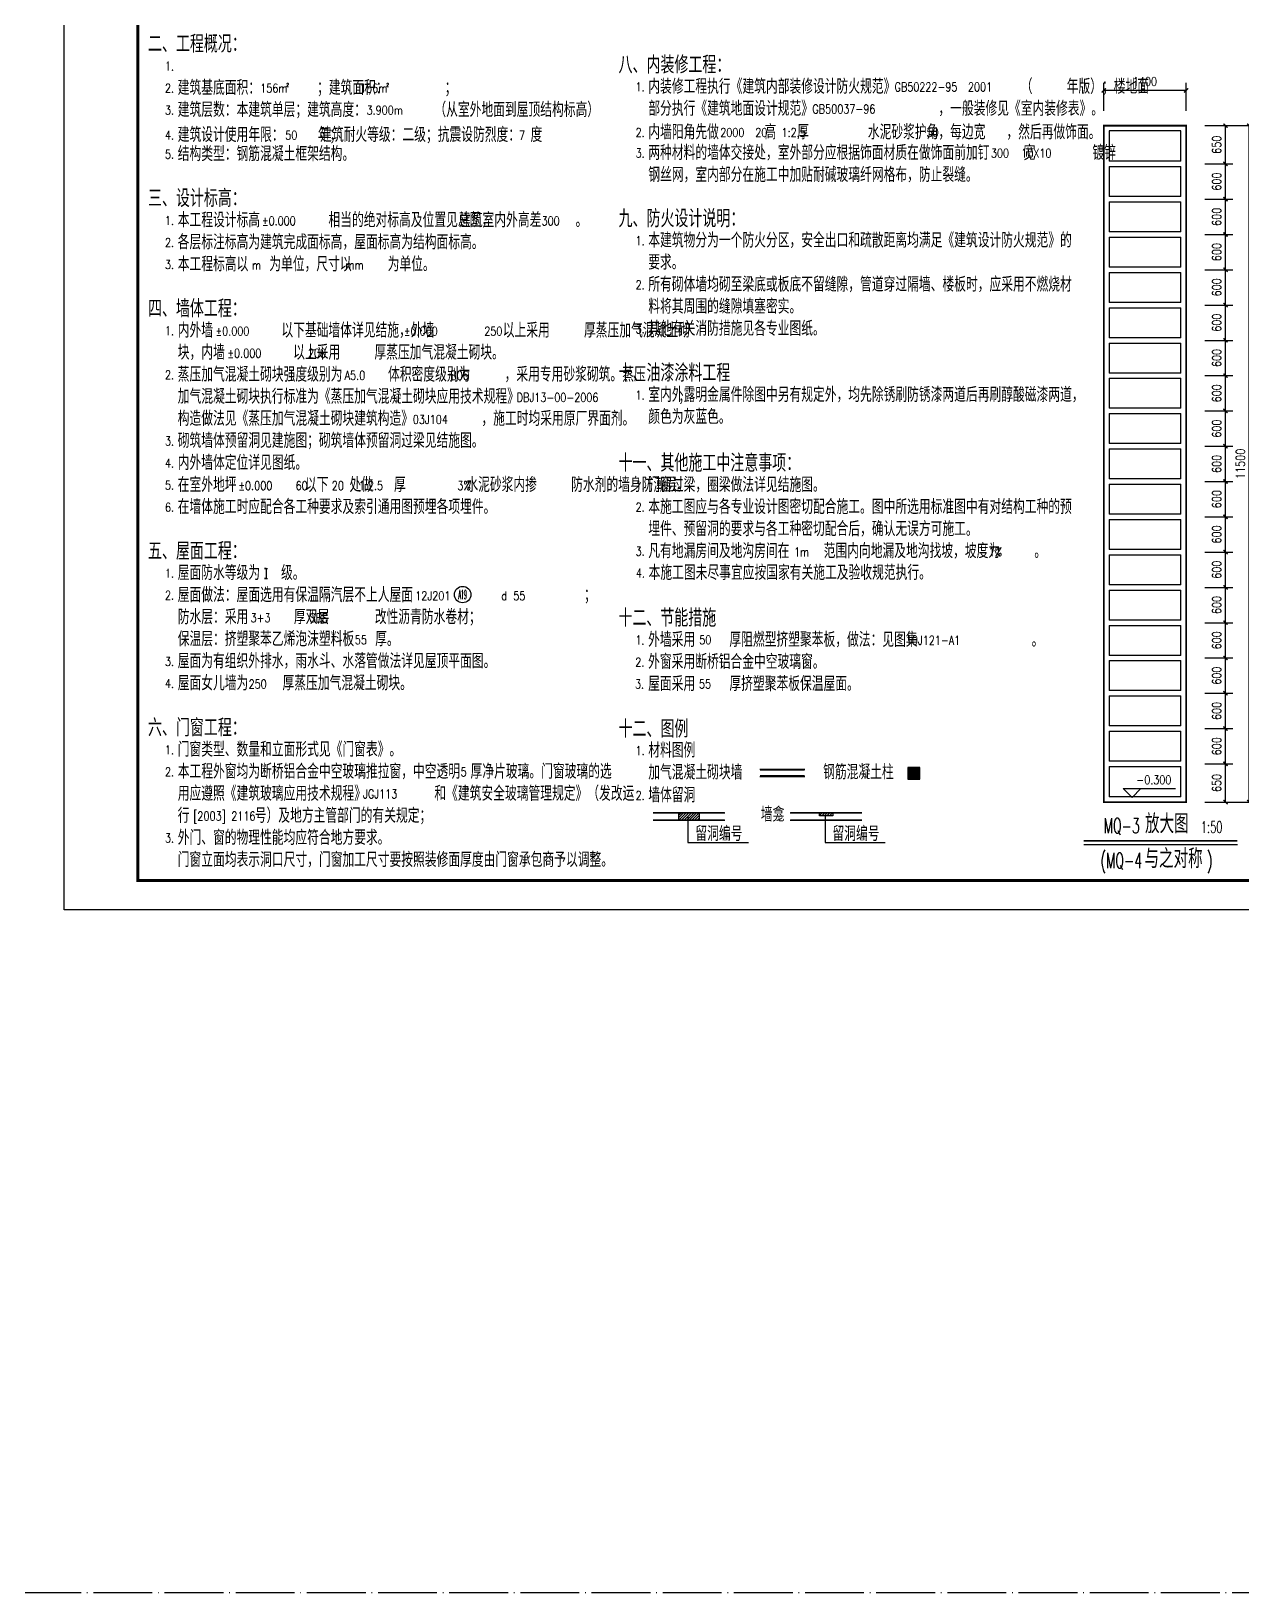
# Model space of a CAD drawing. Extents: x 535358 to 858566, y -185481 to -98609.
# Drawn here: x 585834 to 627028, y -185481 to -132386 of the extents above; entities that cross this region are included whole.
import ezdxf
from ezdxf.enums import TextEntityAlignment as Align

# ---------------------------------------------------------------- set-up
doc = ezdxf.new("R2010")
doc.units = 0
doc.header["$LTSCALE"] = 1000
doc.header["$MEASUREMENT"] = 0
doc.linetypes.add('DOTE', pattern=[2.42, 2, -0.2, 0.02, -0.2])
doc.layers.get('0').update_dxf_attribs({"linetype": 'CONTINUOUS'})
doc.layers.get('DEFPOINTS').update_dxf_attribs({"linetype": 'CONTINUOUS'})
for name, color, linetype in [('AXIS', 3, 'CONTINUOUS'), ('AXIS_TEXT', 3, 'CONTINUOUS'), ('DOTE', 1, 'DOTE'), ('E_WINDOW', 2, 'CONTINUOUS'), ('LEVL', 3, 'CONTINUOUS'), ('PUB_DIM', 3, 'CONTINUOUS'), ('PUB_TEXT', 7, 'CONTINUOUS'), ('PUB_TITLE', 4, 'CONTINUOUS'), ('PUB_WALL', 255, 'CONTINUOUS'), ('SOLID_HATCH', 251, 'CONTINUOUS'), ('WALL', 151, 'CONTINUOUS'), ('WINDOW', 2, 'CONTINUOUS'), ('暖通', 52, 'CONTINUOUS'), ('暖通留洞', 80, 'CONTINUOUS'), ('照明', 3, 'CONTINUOUS')]:
    doc.layers.add(name, color=color, linetype=linetype)
doc.styles.add('_COMPLEX', font='COMPLEX', dxfattribs={"width": 0.6125})
doc.styles.add('_HZTXT', font='txt.shx', dxfattribs={"width": 0.8, "bigfont": 'HZTXT.shx'})
doc.styles.add('_OCHINESE', font='simplex.shx', dxfattribs={"bigfont": 'OCHINESE.shx'})
doc.styles.add('_SIMPLEX', font='SIMPLEX.shx', dxfattribs={"width": 0.8})
doc.styles.add('COMPLEX', font='COMPLEX.shx')
doc.styles.add('dim_font', font='SIMPLEX.shx', dxfattribs={"width": 0.8})
doc.dimstyles.new('DIMN50', dxfattribs={"dimscale": 0.5, "dimtxt": 300, "dimasz": 1, "dimexe": 250, "dimexo": 300, "dimgap": 0, "dimtad": 0, "dimdec": 0, "dimzin": 0, "dimdsep": 46, "dimtxsty": 'dim_font', "dimblk": 'ARCHTICK', "dimcen": 0.09, "dimclrt": 7, "dimazin": 0, "dimtfac": 1, "dimtdec": 0, "dimtix": 1, "dimtmove": 2, "dimatfit": 3, "dimldrblk": 'ARCHTICK', "dimfxl": 1, "dimtvp": 1, "dimtolj": 1, "dimtzin": 0, "dimarcsym": 0})

# ---------------------------------------------------------------- blocks, each defined once
blk = doc.blocks.new('_axiso')
blk.add_circle((0, 0), 0.5)
at = {"layer": 'AXIS_TEXT', "style": 'COMPLEX', "width": 1.041667}
blk.add_attdef('A', text='', height=0.56, dxfattribs=at).set_placement((-0.25, -0.28), (0.25, -0.28), align=Align.FIT)
blk = doc.blocks.new('_FZH')
for p, q in [((-0.5, 0.5), (-0.5, -0.5)), ((0.5, 0.5), (-0.5, 0.5)), ((0.5, -0.5), (0.5, 0.5)), ((-0.5, -0.5), (0.5, -0.5))]:
    blk.add_line(p, q)
at = {"layer": 'SOLID_HATCH'}
blk.add_solid([(0.5, 0.5), (0.5, -0.5), (-0.5, 0.5), (-0.5, -0.5)], dxfattribs=at)
blk = doc.blocks.new('_archtick')
at = {"const_width": 0.5}
blk.add_lwpolyline([(-0.7, -0.7), (0.7, 0.7)], dxfattribs=at)
blk = doc.blocks.new('*D1061')
at = {"layer": 'DEFPOINTS', "color": 0, "transparency": 16777216}
for p in [(632612, -240443), (633112, -240443), (632612, -241093)]:
    blk.add_point(p, dxfattribs=at)
at = {"layer": 'PUB_DIM', "color": 0, "lineweight": -2, "transparency": 16777216}
for p, q in [((632762, -240443), (633237, -240443)), ((633112, -241093), (633112, -240443)), ((632762, -241093), (633237, -241093))]:
    blk.add_line(p, q, dxfattribs=at)
at = {"layer": 'PUB_DIM', "color": 0, "lineweight": -2, "transparency": 16777216, "xscale": 50, "yscale": 50, "zscale": 50}
for p, rotation in [((633112, -240443), 90), ((633112, -241093), 270)]:
    blk.add_blockref('_archtick', p, dxfattribs=dict(at, rotation=rotation))
at = {"layer": 'PUB_DIM', "color": 7, "transparency": 16777216, "insert": (632962, -240768), "char_height": 150, "attachment_point": 5, "rotation": 90, "style": 'dim_font'}
blk.add_mtext('\\A1;650', dxfattribs=at)
blk = doc.blocks.new('*D1062')
at = {"layer": 'DEFPOINTS', "color": 0, "transparency": 16777216}
for p in [(633015, -240443), (633515, -240443), (633015, -251943)]:
    blk.add_point(p, dxfattribs=at)
at = {"layer": 'PUB_DIM', "color": 0, "lineweight": -2, "transparency": 16777216}
for p, q in [((633165, -240443), (633640, -240443)), ((633515, -251943), (633515, -240443)), ((633165, -251943), (633640, -251943))]:
    blk.add_line(p, q, dxfattribs=at)
at = {"layer": 'PUB_DIM', "color": 0, "lineweight": -2, "transparency": 16777216, "xscale": 50, "yscale": 50, "zscale": 50}
for p, rotation in [((633515, -240443), 90), ((633515, -251943), 270)]:
    blk.add_blockref('_archtick', p, dxfattribs=dict(at, rotation=rotation))
at = {"layer": 'PUB_DIM', "color": 7, "transparency": 16777216, "insert": (633365, -246193), "char_height": 150, "attachment_point": 5, "rotation": 90, "style": 'dim_font'}
blk.add_mtext('\\A1;11500', dxfattribs=at)
blk = doc.blocks.new('*D1063')
at = {"layer": 'DEFPOINTS', "color": 0, "transparency": 16777216}
for p in [(632442, -239842), (631042, -240342), (632442, -240342)]:
    blk.add_point(p, dxfattribs=at)
at = {"layer": 'PUB_DIM', "color": 0, "lineweight": -2, "transparency": 16777216}
for p, q in [((631042, -240192), (631042, -239717)), ((632442, -240192), (632442, -239717)), ((631042, -239842), (632442, -239842))]:
    blk.add_line(p, q, dxfattribs=at)
at = {"layer": 'PUB_DIM', "color": 0, "lineweight": -2, "transparency": 16777216, "xscale": 50, "yscale": 50, "zscale": 50, "rotation": 180}
blk.add_blockref('_archtick', (631042, -239842), dxfattribs=at)
at = {"layer": 'PUB_DIM', "color": 0, "lineweight": -2, "transparency": 16777216, "xscale": 50, "yscale": 50, "zscale": 50}
blk.add_blockref('_archtick', (632442, -239842), dxfattribs=at)
at = {"layer": 'PUB_DIM', "color": 7, "transparency": 16777216, "insert": (631742, -239692), "char_height": 150, "attachment_point": 5, "style": 'dim_font'}
blk.add_mtext('\\A1;1400', dxfattribs=at)
blk = doc.blocks.new('*D1064')
at = {"layer": 'DEFPOINTS', "color": 0, "transparency": 16777216}
for p in [(632612, -241093), (633112, -241093), (632612, -241693)]:
    blk.add_point(p, dxfattribs=at)
at = {"layer": 'PUB_DIM', "color": 0, "lineweight": -2, "transparency": 16777216}
for p, q in [((632762, -241093), (633237, -241093)), ((633112, -241693), (633112, -241093)), ((632762, -241693), (633237, -241693))]:
    blk.add_line(p, q, dxfattribs=at)
at = {"layer": 'PUB_DIM', "color": 0, "lineweight": -2, "transparency": 16777216, "xscale": 50, "yscale": 50, "zscale": 50}
for p, rotation in [((633112, -241093), 90), ((633112, -241693), 270)]:
    blk.add_blockref('_archtick', p, dxfattribs=dict(at, rotation=rotation))
at = {"layer": 'PUB_DIM', "color": 7, "transparency": 16777216, "insert": (632962, -241393), "char_height": 150, "attachment_point": 5, "rotation": 90, "style": 'dim_font'}
blk.add_mtext('\\A1;600', dxfattribs=at)
blk = doc.blocks.new('*D1065')
at = {"layer": 'DEFPOINTS', "color": 0, "transparency": 16777216}
for p in [(632612, -241693), (633112, -241693), (632612, -242293)]:
    blk.add_point(p, dxfattribs=at)
at = {"layer": 'PUB_DIM', "color": 0, "lineweight": -2, "transparency": 16777216}
for p, q in [((632762, -241693), (633237, -241693)), ((633112, -242293), (633112, -241693)), ((632762, -242293), (633237, -242293))]:
    blk.add_line(p, q, dxfattribs=at)
at = {"layer": 'PUB_DIM', "color": 0, "lineweight": -2, "transparency": 16777216, "xscale": 50, "yscale": 50, "zscale": 50}
for p, rotation in [((633112, -241693), 90), ((633112, -242293), 270)]:
    blk.add_blockref('_archtick', p, dxfattribs=dict(at, rotation=rotation))
at = {"layer": 'PUB_DIM', "color": 7, "transparency": 16777216, "insert": (632962, -241993), "char_height": 150, "attachment_point": 5, "rotation": 90, "style": 'dim_font'}
blk.add_mtext('\\A1;600', dxfattribs=at)
blk = doc.blocks.new('*D1066')
at = {"layer": 'DEFPOINTS', "color": 0, "transparency": 16777216}
for p in [(632612, -242293), (633112, -242293), (632612, -242893)]:
    blk.add_point(p, dxfattribs=at)
at = {"layer": 'PUB_DIM', "color": 0, "lineweight": -2, "transparency": 16777216}
for p, q in [((632762, -242293), (633237, -242293)), ((633112, -242893), (633112, -242293)), ((632762, -242893), (633237, -242893))]:
    blk.add_line(p, q, dxfattribs=at)
at = {"layer": 'PUB_DIM', "color": 0, "lineweight": -2, "transparency": 16777216, "xscale": 50, "yscale": 50, "zscale": 50}
for p, rotation in [((633112, -242293), 90), ((633112, -242893), 270)]:
    blk.add_blockref('_archtick', p, dxfattribs=dict(at, rotation=rotation))
at = {"layer": 'PUB_DIM', "color": 7, "transparency": 16777216, "insert": (632962, -242593), "char_height": 150, "attachment_point": 5, "rotation": 90, "style": 'dim_font'}
blk.add_mtext('\\A1;600', dxfattribs=at)
blk = doc.blocks.new('*D1067')
at = {"layer": 'DEFPOINTS', "color": 0, "transparency": 16777216}
for p in [(632612, -242893), (633112, -242893), (632612, -243493)]:
    blk.add_point(p, dxfattribs=at)
at = {"layer": 'PUB_DIM', "color": 0, "lineweight": -2, "transparency": 16777216}
for p, q in [((632762, -242893), (633237, -242893)), ((633112, -243493), (633112, -242893)), ((632762, -243493), (633237, -243493))]:
    blk.add_line(p, q, dxfattribs=at)
at = {"layer": 'PUB_DIM', "color": 0, "lineweight": -2, "transparency": 16777216, "xscale": 50, "yscale": 50, "zscale": 50}
for p, rotation in [((633112, -242893), 90), ((633112, -243493), 270)]:
    blk.add_blockref('_archtick', p, dxfattribs=dict(at, rotation=rotation))
at = {"layer": 'PUB_DIM', "color": 7, "transparency": 16777216, "insert": (632962, -243193), "char_height": 150, "attachment_point": 5, "rotation": 90, "style": 'dim_font'}
blk.add_mtext('\\A1;600', dxfattribs=at)
blk = doc.blocks.new('*D1068')
at = {"layer": 'DEFPOINTS', "color": 0, "transparency": 16777216}
for p in [(632612, -243493), (633112, -243493), (632612, -244093)]:
    blk.add_point(p, dxfattribs=at)
at = {"layer": 'PUB_DIM', "color": 0, "lineweight": -2, "transparency": 16777216}
for p, q in [((632762, -243493), (633237, -243493)), ((633112, -244093), (633112, -243493)), ((632762, -244093), (633237, -244093))]:
    blk.add_line(p, q, dxfattribs=at)
at = {"layer": 'PUB_DIM', "color": 0, "lineweight": -2, "transparency": 16777216, "xscale": 50, "yscale": 50, "zscale": 50}
for p, rotation in [((633112, -243493), 90), ((633112, -244093), 270)]:
    blk.add_blockref('_archtick', p, dxfattribs=dict(at, rotation=rotation))
at = {"layer": 'PUB_DIM', "color": 7, "transparency": 16777216, "insert": (632962, -243793), "char_height": 150, "attachment_point": 5, "rotation": 90, "style": 'dim_font'}
blk.add_mtext('\\A1;600', dxfattribs=at)
blk = doc.blocks.new('*D1069')
at = {"layer": 'DEFPOINTS', "color": 0, "transparency": 16777216}
for p in [(632612, -244093), (633112, -244093), (632612, -244693)]:
    blk.add_point(p, dxfattribs=at)
at = {"layer": 'PUB_DIM', "color": 0, "lineweight": -2, "transparency": 16777216}
for p, q in [((632762, -244093), (633237, -244093)), ((633112, -244693), (633112, -244093)), ((632762, -244693), (633237, -244693))]:
    blk.add_line(p, q, dxfattribs=at)
at = {"layer": 'PUB_DIM', "color": 0, "lineweight": -2, "transparency": 16777216, "xscale": 50, "yscale": 50, "zscale": 50}
for p, rotation in [((633112, -244093), 90), ((633112, -244693), 270)]:
    blk.add_blockref('_archtick', p, dxfattribs=dict(at, rotation=rotation))
at = {"layer": 'PUB_DIM', "color": 7, "transparency": 16777216, "insert": (632962, -244393), "char_height": 150, "attachment_point": 5, "rotation": 90, "style": 'dim_font'}
blk.add_mtext('\\A1;600', dxfattribs=at)
blk = doc.blocks.new('*D1070')
at = {"layer": 'DEFPOINTS', "color": 0, "transparency": 16777216}
for p in [(632612, -244693), (633112, -244693), (632612, -245293)]:
    blk.add_point(p, dxfattribs=at)
at = {"layer": 'PUB_DIM', "color": 0, "lineweight": -2, "transparency": 16777216}
for p, q in [((632762, -244693), (633237, -244693)), ((633112, -245293), (633112, -244693)), ((632762, -245293), (633237, -245293))]:
    blk.add_line(p, q, dxfattribs=at)
at = {"layer": 'PUB_DIM', "color": 0, "lineweight": -2, "transparency": 16777216, "xscale": 50, "yscale": 50, "zscale": 50}
for p, rotation in [((633112, -244693), 90), ((633112, -245293), 270)]:
    blk.add_blockref('_archtick', p, dxfattribs=dict(at, rotation=rotation))
at = {"layer": 'PUB_DIM', "color": 7, "transparency": 16777216, "insert": (632962, -244993), "char_height": 150, "attachment_point": 5, "rotation": 90, "style": 'dim_font'}
blk.add_mtext('\\A1;600', dxfattribs=at)
blk = doc.blocks.new('*D1071')
at = {"layer": 'DEFPOINTS', "color": 0, "transparency": 16777216}
for p in [(632612, -245293), (633112, -245293), (632612, -245893)]:
    blk.add_point(p, dxfattribs=at)
at = {"layer": 'PUB_DIM', "color": 0, "lineweight": -2, "transparency": 16777216}
for p, q in [((632762, -245293), (633237, -245293)), ((633112, -245893), (633112, -245293)), ((632762, -245893), (633237, -245893))]:
    blk.add_line(p, q, dxfattribs=at)
at = {"layer": 'PUB_DIM', "color": 0, "lineweight": -2, "transparency": 16777216, "xscale": 50, "yscale": 50, "zscale": 50}
for p, rotation in [((633112, -245293), 90), ((633112, -245893), 270)]:
    blk.add_blockref('_archtick', p, dxfattribs=dict(at, rotation=rotation))
at = {"layer": 'PUB_DIM', "color": 7, "transparency": 16777216, "insert": (632962, -245593), "char_height": 150, "attachment_point": 5, "rotation": 90, "style": 'dim_font'}
blk.add_mtext('\\A1;600', dxfattribs=at)
blk = doc.blocks.new('*D1072')
at = {"layer": 'DEFPOINTS', "color": 0, "transparency": 16777216}
for p in [(632612, -245893), (633112, -245893), (632612, -246493)]:
    blk.add_point(p, dxfattribs=at)
at = {"layer": 'PUB_DIM', "color": 0, "lineweight": -2, "transparency": 16777216}
for p, q in [((632762, -245893), (633237, -245893)), ((633112, -246493), (633112, -245893)), ((632762, -246493), (633237, -246493))]:
    blk.add_line(p, q, dxfattribs=at)
at = {"layer": 'PUB_DIM', "color": 0, "lineweight": -2, "transparency": 16777216, "xscale": 50, "yscale": 50, "zscale": 50}
for p, rotation in [((633112, -245893), 90), ((633112, -246493), 270)]:
    blk.add_blockref('_archtick', p, dxfattribs=dict(at, rotation=rotation))
at = {"layer": 'PUB_DIM', "color": 7, "transparency": 16777216, "insert": (632962, -246193), "char_height": 150, "attachment_point": 5, "rotation": 90, "style": 'dim_font'}
blk.add_mtext('\\A1;600', dxfattribs=at)
blk = doc.blocks.new('*D1073')
at = {"layer": 'DEFPOINTS', "color": 0, "transparency": 16777216}
for p in [(632612, -246493), (633112, -246493), (632612, -247093)]:
    blk.add_point(p, dxfattribs=at)
at = {"layer": 'PUB_DIM', "color": 0, "lineweight": -2, "transparency": 16777216}
for p, q in [((632762, -246493), (633237, -246493)), ((633112, -247093), (633112, -246493)), ((632762, -247093), (633237, -247093))]:
    blk.add_line(p, q, dxfattribs=at)
at = {"layer": 'PUB_DIM', "color": 0, "lineweight": -2, "transparency": 16777216, "xscale": 50, "yscale": 50, "zscale": 50}
for p, rotation in [((633112, -246493), 90), ((633112, -247093), 270)]:
    blk.add_blockref('_archtick', p, dxfattribs=dict(at, rotation=rotation))
at = {"layer": 'PUB_DIM', "color": 7, "transparency": 16777216, "insert": (632962, -246793), "char_height": 150, "attachment_point": 5, "rotation": 90, "style": 'dim_font'}
blk.add_mtext('\\A1;600', dxfattribs=at)
blk = doc.blocks.new('*D1074')
at = {"layer": 'DEFPOINTS', "color": 0, "transparency": 16777216}
for p in [(632612, -247093), (633112, -247093), (632612, -247693)]:
    blk.add_point(p, dxfattribs=at)
at = {"layer": 'PUB_DIM', "color": 0, "lineweight": -2, "transparency": 16777216}
for p, q in [((632762, -247093), (633237, -247093)), ((633112, -247693), (633112, -247093)), ((632762, -247693), (633237, -247693))]:
    blk.add_line(p, q, dxfattribs=at)
at = {"layer": 'PUB_DIM', "color": 0, "lineweight": -2, "transparency": 16777216, "xscale": 50, "yscale": 50, "zscale": 50}
for p, rotation in [((633112, -247093), 90), ((633112, -247693), 270)]:
    blk.add_blockref('_archtick', p, dxfattribs=dict(at, rotation=rotation))
at = {"layer": 'PUB_DIM', "color": 7, "transparency": 16777216, "insert": (632962, -247393), "char_height": 150, "attachment_point": 5, "rotation": 90, "style": 'dim_font'}
blk.add_mtext('\\A1;600', dxfattribs=at)
blk = doc.blocks.new('*D1075')
at = {"layer": 'DEFPOINTS', "color": 0, "transparency": 16777216}
for p in [(632612, -247693), (633112, -247693), (632612, -248293)]:
    blk.add_point(p, dxfattribs=at)
at = {"layer": 'PUB_DIM', "color": 0, "lineweight": -2, "transparency": 16777216}
for p, q in [((632762, -247693), (633237, -247693)), ((633112, -248293), (633112, -247693)), ((632762, -248293), (633237, -248293))]:
    blk.add_line(p, q, dxfattribs=at)
at = {"layer": 'PUB_DIM', "color": 0, "lineweight": -2, "transparency": 16777216, "xscale": 50, "yscale": 50, "zscale": 50}
for p, rotation in [((633112, -247693), 90), ((633112, -248293), 270)]:
    blk.add_blockref('_archtick', p, dxfattribs=dict(at, rotation=rotation))
at = {"layer": 'PUB_DIM', "color": 7, "transparency": 16777216, "insert": (632962, -247993), "char_height": 150, "attachment_point": 5, "rotation": 90, "style": 'dim_font'}
blk.add_mtext('\\A1;600', dxfattribs=at)
blk = doc.blocks.new('*D1076')
at = {"layer": 'DEFPOINTS', "color": 0, "transparency": 16777216}
for p in [(632612, -248293), (633112, -248293), (632612, -248893)]:
    blk.add_point(p, dxfattribs=at)
at = {"layer": 'PUB_DIM', "color": 0, "lineweight": -2, "transparency": 16777216}
for p, q in [((632762, -248293), (633237, -248293)), ((633112, -248893), (633112, -248293)), ((632762, -248893), (633237, -248893))]:
    blk.add_line(p, q, dxfattribs=at)
at = {"layer": 'PUB_DIM', "color": 0, "lineweight": -2, "transparency": 16777216, "xscale": 50, "yscale": 50, "zscale": 50}
for p, rotation in [((633112, -248293), 90), ((633112, -248893), 270)]:
    blk.add_blockref('_archtick', p, dxfattribs=dict(at, rotation=rotation))
at = {"layer": 'PUB_DIM', "color": 7, "transparency": 16777216, "insert": (632962, -248593), "char_height": 150, "attachment_point": 5, "rotation": 90, "style": 'dim_font'}
blk.add_mtext('\\A1;600', dxfattribs=at)
blk = doc.blocks.new('*D1077')
at = {"layer": 'DEFPOINTS', "color": 0, "transparency": 16777216}
for p in [(632612, -248893), (633112, -248893), (632612, -249493)]:
    blk.add_point(p, dxfattribs=at)
at = {"layer": 'PUB_DIM', "color": 0, "lineweight": -2, "transparency": 16777216}
for p, q in [((632762, -248893), (633237, -248893)), ((633112, -249493), (633112, -248893)), ((632762, -249493), (633237, -249493))]:
    blk.add_line(p, q, dxfattribs=at)
at = {"layer": 'PUB_DIM', "color": 0, "lineweight": -2, "transparency": 16777216, "xscale": 50, "yscale": 50, "zscale": 50}
for p, rotation in [((633112, -248893), 90), ((633112, -249493), 270)]:
    blk.add_blockref('_archtick', p, dxfattribs=dict(at, rotation=rotation))
at = {"layer": 'PUB_DIM', "color": 7, "transparency": 16777216, "insert": (632962, -249193), "char_height": 150, "attachment_point": 5, "rotation": 90, "style": 'dim_font'}
blk.add_mtext('\\A1;600', dxfattribs=at)
blk = doc.blocks.new('*D1078')
at = {"layer": 'DEFPOINTS', "color": 0, "transparency": 16777216}
for p in [(632612, -249493), (633112, -249493), (632612, -250093)]:
    blk.add_point(p, dxfattribs=at)
at = {"layer": 'PUB_DIM', "color": 0, "lineweight": -2, "transparency": 16777216}
for p, q in [((632762, -249493), (633237, -249493)), ((633112, -250093), (633112, -249493)), ((632762, -250093), (633237, -250093))]:
    blk.add_line(p, q, dxfattribs=at)
at = {"layer": 'PUB_DIM', "color": 0, "lineweight": -2, "transparency": 16777216, "xscale": 50, "yscale": 50, "zscale": 50}
for p, rotation in [((633112, -249493), 90), ((633112, -250093), 270)]:
    blk.add_blockref('_archtick', p, dxfattribs=dict(at, rotation=rotation))
at = {"layer": 'PUB_DIM', "color": 7, "transparency": 16777216, "insert": (632962, -249793), "char_height": 150, "attachment_point": 5, "rotation": 90, "style": 'dim_font'}
blk.add_mtext('\\A1;600', dxfattribs=at)
blk = doc.blocks.new('*D1079')
at = {"layer": 'DEFPOINTS', "color": 0, "transparency": 16777216}
for p in [(632612, -250093), (633112, -250093), (632612, -250693)]:
    blk.add_point(p, dxfattribs=at)
at = {"layer": 'PUB_DIM', "color": 0, "lineweight": -2, "transparency": 16777216}
for p, q in [((632762, -250093), (633237, -250093)), ((633112, -250693), (633112, -250093)), ((632762, -250693), (633237, -250693))]:
    blk.add_line(p, q, dxfattribs=at)
at = {"layer": 'PUB_DIM', "color": 0, "lineweight": -2, "transparency": 16777216, "xscale": 50, "yscale": 50, "zscale": 50}
for p, rotation in [((633112, -250093), 90), ((633112, -250693), 270)]:
    blk.add_blockref('_archtick', p, dxfattribs=dict(at, rotation=rotation))
at = {"layer": 'PUB_DIM', "color": 7, "transparency": 16777216, "insert": (632962, -250393), "char_height": 150, "attachment_point": 5, "rotation": 90, "style": 'dim_font'}
blk.add_mtext('\\A1;600', dxfattribs=at)
blk = doc.blocks.new('*D1080')
at = {"layer": 'DEFPOINTS', "color": 0, "transparency": 16777216}
for p in [(632612, -250693), (633112, -250693), (632612, -251293)]:
    blk.add_point(p, dxfattribs=at)
at = {"layer": 'PUB_DIM', "color": 0, "lineweight": -2, "transparency": 16777216}
for p, q in [((632762, -250693), (633237, -250693)), ((633112, -251293), (633112, -250693)), ((632762, -251293), (633237, -251293))]:
    blk.add_line(p, q, dxfattribs=at)
at = {"layer": 'PUB_DIM', "color": 0, "lineweight": -2, "transparency": 16777216, "xscale": 50, "yscale": 50, "zscale": 50}
for p, rotation in [((633112, -250693), 90), ((633112, -251293), 270)]:
    blk.add_blockref('_archtick', p, dxfattribs=dict(at, rotation=rotation))
at = {"layer": 'PUB_DIM', "color": 7, "transparency": 16777216, "insert": (632962, -250993), "char_height": 150, "attachment_point": 5, "rotation": 90, "style": 'dim_font'}
blk.add_mtext('\\A1;600', dxfattribs=at)
blk = doc.blocks.new('*D1081')
at = {"layer": 'DEFPOINTS', "color": 0, "transparency": 16777216}
for p in [(632612, -251293), (633112, -251293), (632612, -251943)]:
    blk.add_point(p, dxfattribs=at)
at = {"layer": 'PUB_DIM', "color": 0, "lineweight": -2, "transparency": 16777216}
for p, q in [((632762, -251293), (633237, -251293)), ((633112, -251943), (633112, -251293)), ((632762, -251943), (633237, -251943))]:
    blk.add_line(p, q, dxfattribs=at)
at = {"layer": 'PUB_DIM', "color": 0, "lineweight": -2, "transparency": 16777216, "xscale": 50, "yscale": 50, "zscale": 50}
for p, rotation in [((633112, -251293), 90), ((633112, -251943), 270)]:
    blk.add_blockref('_archtick', p, dxfattribs=dict(at, rotation=rotation))
at = {"layer": 'PUB_DIM', "color": 7, "transparency": 16777216, "insert": (632962, -251618), "char_height": 150, "attachment_point": 5, "rotation": 90, "style": 'dim_font'}
blk.add_mtext('\\A1;650', dxfattribs=at)
blk = doc.blocks.new('A$C2E532E0D')
at = {"layer": 'E_WINDOW'}
for points in [[(0, 0), (1400, 0), (1400, -11500), (0, -11500), (0, 0)], [(90, -90), (90, -90), (90, -605)], [(1310, -605), (1310, -90), (1310, -90), (90, -90)], [(1310, -605), (90, -605)], [(90, -695), (1310, -695)], [(90, -695), (90, -1205)], [(1310, -1205), (1310, -695)], [(1310, -1205), (90, -1205)], [(90, -1295), (1310, -1295)], [(90, -1295), (90, -1805)], [(1310, -1805), (1310, -1295)], [(1310, -1805), (90, -1805)], [(90, -1895), (1310, -1895)], [(90, -1895), (90, -2405)], [(1310, -2405), (1310, -1895)], [(1310, -2405), (90, -2405)], [(90, -2495), (1310, -2495)], [(90, -2495), (90, -3005)], [(1310, -3005), (1310, -2495)], [(1310, -3005), (90, -3005)], [(90, -3095), (1310, -3095)], [(90, -3095), (90, -3605)], [(1310, -3605), (1310, -3095)], [(1310, -3605), (90, -3605)], [(90, -3695), (1310, -3695)], [(90, -3695), (90, -4205)], [(1310, -4205), (1310, -3695)], [(1310, -4205), (90, -4205)], [(90, -4295), (1310, -4295)], [(90, -4295), (90, -4805)], [(1310, -4805), (1310, -4295)], [(1310, -4805), (90, -4805)], [(90, -4895), (1310, -4895)], [(90, -4895), (90, -5405)], [(1310, -5405), (1310, -4895)], [(1310, -5405), (90, -5405)], [(90, -5495), (1310, -5495)], [(90, -5495), (90, -6005)], [(1310, -6005), (1310, -5495)], [(1310, -6005), (90, -6005)], [(90, -6095), (1310, -6095)], [(90, -6095), (90, -6605)], [(1310, -6605), (1310, -6095)], [(1310, -6605), (90, -6605)], [(90, -6695), (1310, -6695)], [(90, -6695), (90, -7205)], [(1310, -7205), (1310, -6695)], [(1310, -7205), (90, -7205)], [(90, -7295), (1310, -7295)], [(90, -7295), (90, -7805)], [(1310, -7805), (1310, -7295)], [(1310, -7805), (90, -7805)], [(90, -7895), (1310, -7895)], [(90, -7895), (90, -8405)], [(1310, -8405), (1310, -7895)], [(1310, -8405), (90, -8405)], [(90, -8495), (1310, -8495)], [(90, -8495), (90, -9005)], [(1310, -9005), (1310, -8495)], [(1310, -9005), (90, -9005)], [(90, -9095), (1310, -9095)], [(90, -9095), (90, -9605)], [(1310, -9605), (1310, -9095)], [(1310, -9605), (90, -9605)], [(90, -9695), (1310, -9695)], [(90, -9695), (90, -10205)], [(1310, -10205), (1310, -9695)], [(1310, -10205), (90, -10205)], [(90, -10295), (1310, -10295)], [(90, -10295), (90, -10805)], [(1310, -10805), (1310, -10295)], [(1310, -10805), (90, -10805)], [(90, -10895), (1310, -10895)], [(90, -10895), (90, -11410)], [(1310, -11410), (1310, -10895)], [(1310, -11410), (90, -11410)]]:
    blk.add_lwpolyline(points, dxfattribs=at)
at = {"layer": 'PUB_DIM'}
dim = blk.add_linear_dim(base=(1400, 601.6), p1=(0, 101.6), p2=(1400, 101.6), dimstyle='DIMN50', override={"dimasz": 100, "dimtxsty": 'dim_font'}, dxfattribs=at)
dim.commit()
dim.dimension.update_dxf_attribs({"geometry": '*D1063', "text_midpoint": (700, 751.6), "insert": (-631042, 240443.4)})
for base, p1, p2, picture, middle in [((2070.4, 0), (1570.4, -650), (1570.4, 0), '*D1061', (1920.4, -325)), ((2472.6, 0), (1972.6, -11500), (1972.6, 0), '*D1062', (2322.6, -5750)), ((2070.4, -650), (1570.4, -1250), (1570.4, -650), '*D1064', (1920.4, -950)), ((2070.4, -1250), (1570.4, -1850), (1570.4, -1250), '*D1065', (1920.4, -1550)), ((2070.4, -1850), (1570.4, -2450), (1570.4, -1850), '*D1066', (1920.4, -2150)), ((2070.4, -2450), (1570.4, -3050), (1570.4, -2450), '*D1067', (1920.4, -2750)), ((2070.4, -3050), (1570.4, -3650), (1570.4, -3050), '*D1068', (1920.4, -3350)), ((2070.4, -3650), (1570.4, -4250), (1570.4, -3650), '*D1069', (1920.4, -3950)), ((2070.4, -4250), (1570.4, -4850), (1570.4, -4250), '*D1070', (1920.4, -4550)), ((2070.4, -4850), (1570.4, -5450), (1570.4, -4850), '*D1071', (1920.4, -5150)), ((2070.4, -5450), (1570.4, -6050), (1570.4, -5450), '*D1072', (1920.4, -5750)), ((2070.4, -6050), (1570.4, -6650), (1570.4, -6050), '*D1073', (1920.4, -6350)), ((2070.4, -6650), (1570.4, -7250), (1570.4, -6650), '*D1074', (1920.4, -6950)), ((2070.4, -7250), (1570.4, -7850), (1570.4, -7250), '*D1075', (1920.4, -7550)), ((2070.4, -7850), (1570.4, -8450), (1570.4, -7850), '*D1076', (1920.4, -8150)), ((2070.4, -8450), (1570.4, -9050), (1570.4, -8450), '*D1077', (1920.4, -8750)), ((2070.4, -9050), (1570.4, -9650), (1570.4, -9050), '*D1078', (1920.4, -9350)), ((2070.4, -9650), (1570.4, -10250), (1570.4, -9650), '*D1079', (1920.4, -9950)), ((2070.4, -10250), (1570.4, -10850), (1570.4, -10250), '*D1080', (1920.4, -10550)), ((2070.4, -10850), (1570.4, -11500), (1570.4, -10850), '*D1081', (1920.4, -11175))]:
    dim = blk.add_linear_dim(base=base, p1=p1, p2=p2, angle=90, dimstyle='DIMN50', override={"dimasz": 100, "dimtxsty": 'dim_font'}, dxfattribs=at)
    dim.commit()
    dim.dimension.update_dxf_attribs({"geometry": picture, "text_midpoint": middle, "insert": (-631042, 240443.4)})

msp = doc.modelspace()

# ---------------------------------------------------------------- hatches: boundary and pattern name
at = {"layer": '暖通留洞'}
h = msp.add_hatch(dxfattribs=at)
h.set_pattern_fill('ANSI31', color=256, scale=500, style=0)
h.set_pattern_definition([(45, (-67755.35, -104405.02), (-44.194174, 44.194174), [])])
h.paths.add_polyline_path([(613084.1, -159063.1), (613084.1, -158963.1), (612634.1, -158963.1), (612634.1, -159063.1)])

# ---------------------------------------------------------------- linework, layer by layer
at = {"layer": 'AXIS'}
for p, q in [((608120, -159213.1), (608159.2, -159173.9)), ((608162.4, -159085.4), (608162.4, -159965.5)), ((612824.5, -159020.2), (612824.5, -159965.5)), ((608162.4, -159965.5), (610221.7, -159965.5)), ((612824.5, -159965.5), (614871.3, -159965.5))]:
    msp.add_line(p, q, dxfattribs=at)
at = {"layer": 'DOTE'}
msp.add_lwpolyline([(535357.8, -98609.4), (858566.1, -98609.4), (858566.1, -185481.1), (535357.8, -185481.1)], close=True, dxfattribs=at)
at = {"layer": 'E_WINDOW'}
msp.add_lwpolyline([(622300.5, -135597.4), (625100.5, -135597.4), (625100.5, -158597.4), (622300.5, -158597.4), (622300.5, -135597.4)], dxfattribs=at)
at = {"layer": 'LEVL'}
for p, q in [((623265.3, -158437.4), (622965.3, -158137.4)), ((622965.3, -158137.4), (623565.3, -158137.4)), ((623565.3, -158137.4), (623265.3, -158437.4)), ((623265.3, -158137.4), (624745.3, -158137.4))]:
    msp.add_line(p, q, dxfattribs=at)
at = {"layer": 'PUB_TEXT'}
for p, q in [((593818.2, -150649.7), (593818.2, -150990.6)), ((610608, -157473.2, 7.3), (612134.4, -157473.2, 7.3)), ((610608, -157723.2, 7.3), (612134.4, -157723.2, 7.3))]:
    msp.add_line(p, q, dxfattribs=at)
for points in [[(593818.2, -150649.7), (593768.2, -150649.7), (593868.2, -150649.7)], [(593818.2, -150990.6), (593768.2, -150990.6), (593868.2, -150990.6)], [(626845.8, -160051.7), (621623.6, -160051.7)]]:
    msp.add_lwpolyline(points, dxfattribs=at)
at = {"layer": 'PUB_TEXT', "const_width": 50}
for points in [[(610608, -157498.2), (612134.4, -157498.2)], [(610608, -157698.2), (612134.4, -157698.2)], [(626842.8, -159914.9), (621623.6, -159914.9)]]:
    msp.add_lwpolyline(points, dxfattribs=at)
at = {"layer": 'PUB_TEXT', "const_width": 25, "elevation": 7.3}
for points in [[(610608, -157473.2), (612134.4, -157473.2)], [(610608, -157723.2), (612134.4, -157723.2)]]:
    msp.add_lwpolyline(points, dxfattribs=at)
at = {"layer": 'PUB_TITLE'}
msp.add_lwpolyline([(586958.7, -162258.4), (586958.7, -120258.4), (646358.7, -120258.4), (646358.7, -162258.4)], close=True, dxfattribs=at)
at = {"layer": 'PUB_TITLE', "const_width": 100}
msp.add_lwpolyline([(589458.7, -161258.4), (645358.7, -161258.4), (645358.7, -121258.4), (589458.7, -121258.4)], close=True, dxfattribs=at)
at = {"layer": 'PUB_WALL'}
for p, q in [((606979.1, -158963.1), (609415, -158963.1)), ((606979.1, -159213.1), (609415, -159213.1)), ((611641.1, -158963.1), (614077.1, -158963.1)), ((611641.1, -158963.1), (614077.1, -158963.1)), ((611641.1, -158963.1), (614077.1, -158963.1)), ((611641.1, -158963.1), (614077.1, -158963.1)), ((611641.1, -158963.1), (614077.1, -158963.1)), ((611641.1, -158963.1), (614077.1, -158963.1)), ((611641.1, -158963.1), (614077.1, -158963.1)), ((611641.1, -158963.1), (614077.1, -158963.1)), ((611641.1, -158963.1), (614077.1, -158963.1)), ((611641.1, -158963.1), (614077.1, -158963.1)), ((611641.1, -158963.1), (614077.1, -158963.1)), ((611641.1, -158963.1), (614077.1, -158963.1)), ((611641.1, -158963.1), (614077.1, -158963.1)), ((611641.1, -158963.1), (614077.1, -158963.1)), ((611641.1, -158963.1), (614077.1, -158963.1)), ((611641.1, -158963.1), (614077.1, -158963.1)), ((611641.1, -158963.1), (614077.1, -158963.1)), ((611641.1, -158963.1), (614077.1, -158963.1)), ((611641.1, -158963.1), (614077.1, -158963.1)), ((611641.1, -158963.1), (614077.1, -158963.1)), ((611641.1, -158963.1), (614077.1, -158963.1)), ((611641.1, -158963.1), (614077.1, -158963.1)), ((611641.1, -159213.1), (614077.1, -159213.1)), ((611641.1, -159213.1), (614077.1, -159213.1)), ((611641.1, -159213.1), (614077.1, -159213.1)), ((611641.1, -159213.1), (614077.1, -159213.1)), ((611641.1, -159213.1), (614077.1, -159213.1)), ((611641.1, -159213.1), (614077.1, -159213.1)), ((611641.1, -159213.1), (614077.1, -159213.1)), ((611641.1, -159213.1), (614077.1, -159213.1)), ((611641.1, -159213.1), (614077.1, -159213.1)), ((611641.1, -159213.1), (614077.1, -159213.1)), ((611641.1, -159213.1), (614077.1, -159213.1)), ((611641.1, -159213.1), (614077.1, -159213.1)), ((611641.1, -159213.1), (614077.1, -159213.1)), ((611641.1, -159213.1), (614077.1, -159213.1)), ((611641.1, -159213.1), (614077.1, -159213.1)), ((611641.1, -159213.1), (614077.1, -159213.1)), ((611641.1, -159213.1), (614077.1, -159213.1)), ((611641.1, -159213.1), (614077.1, -159213.1)), ((611641.1, -159213.1), (614077.1, -159213.1)), ((611641.1, -159213.1), (614077.1, -159213.1)), ((611641.1, -159213.1), (614077.1, -159213.1)), ((611641.1, -159213.1), (614077.1, -159213.1))]:
    msp.add_line(p, q, dxfattribs=at)
at = {"layer": 'PUB_WALL', "const_width": 50}
for points in [[(606979.1, -158963.1), (609415, -158963.1)], [(606979.1, -159213.1), (609415, -159213.1)], [(611641.1, -158963.1), (614077.1, -158963.1)], [(611641.1, -159213.1), (614077.1, -159213.1)]]:
    msp.add_lwpolyline(points, dxfattribs=at)
at = {"layer": 'WALL'}
for p, q in [((611641.1, -158963.1), (614077.1, -158963.1)), ((611641.1, -159213.1), (614077.1, -159213.1))]:
    msp.add_line(p, q, dxfattribs=at)
at = {"layer": 'WINDOW', "const_width": 60}
msp.add_lwpolyline([(622300.5, -135597.4), (622300.5, -158597.4), (625100.5, -158597.4), (625100.5, -135597.4), (622300.5, -135597.4)], dxfattribs=at)
at = {"layer": '暖通'}
msp.add_line((608473.5, -159213.1), (608547.1, -159139.6), dxfattribs=at)
at = {"layer": '暖通留洞'}
for p, q in [((607847.1, -158963.1), (607847.1, -159213.1)), ((607847.1, -159132.5), (608016.4, -158963.1)), ((607847.1, -159044.1), (607928.1, -158963.1)), ((607854.8, -159213.1), (608104.8, -158963.1)), ((607943.2, -159213.1), (608193.2, -158963.1)), ((608031.6, -159213.1), (608281.6, -158963.1)), ((608159.2, -159173.9), (608370, -158963.1)), ((608208.4, -159213.1), (608458.4, -158963.1)), ((608296.8, -159213.1), (608546.8, -158963.1)), ((608385.2, -159213.1), (608547.1, -159051.2)), ((608547.1, -158963.1), (608547.1, -159213.1))]:
    msp.add_line(p, q, dxfattribs=at)
at = {"layer": '照明'}
msp.add_lwpolyline([(612634.1, -158963.1), (613084.1, -158963.1), (613084.1, -159063.1), (612634.1, -159063.1)], close=True, dxfattribs=at)

# ---------------------------------------------------------------- block references
at = {"layer": 'PUB_TEXT'}
for name, p, xscale, yscale, zscale in [('A$C2E532E0D', (622300.5, -135597.4), 2, 2, 2), ('_FZH', (615842.3, -157621.9), 400, 400, 400)]:
    msp.add_blockref(name, p, dxfattribs=dict(at, xscale=xscale, yscale=yscale, zscale=zscale))
ref = msp.add_blockref('_axiso', (600501.2, -151540.5, -1394848.9), dxfattribs=dict(at, xscale=560, yscale=560, zscale=560))
ref.add_attrib('A', 'A19', dxfattribs={"layer": 'AXIS_TEXT', "height": 313.6, "style": 'COMPLEX', "width": 0.375}).set_placement((600361.2, -151697.3, -1394848.9), (600641.2, -151697.3, -1394848.9), align=Align.FIT)

# ---------------------------------------------------------------- texts
at = {"layer": 'LEVL', "color": 7, "insert": (624005.3, -157837.4), "char_height": 300, "attachment_point": 5, "style": 'dim_font'}
msp.add_mtext('-0.300', dxfattribs=at)
at = {"layer": 'PUB_TEXT'}
for s, height, style, width, p in [('二、工程概况：', 593.63, '_HZTXT', 0.8, (589803.9, -133112.8)), ('八、内装修工程：', 593.63, '_HZTXT', 0.8, (605803.9, -133822.3)), ('1.', 300, '_HZTXT', 0.8, (590380.6, -133719)), ('2.', 300, '_HZTXT', 0.8, (590380.6, -134469)), ('建筑基底面积：     ；建筑面积：     ；', 500, '_HZTXT', 0.8, (590815.1, -134554)), ('156m', 300, '_HZTXT', 0.8, (593620.8, -134470.9)), ('2', 120, '_HZTXT', 0.8, (594502.8, -134276.4)), ('156m', 300, '_HZTXT', 0.8, (597014.9, -134470.9)), ('2', 120, '_HZTXT', 0.8, (597904.6, -134276.4)), ('1.', 300, '_HZTXT', 0.8, (606380.6, -134428.5)), ('内装修工程执行《建筑内部装修设计防火规范》           （   年版）；楼地面', 500, '_HZTXT', 0.8, (606815.1, -134513.5)), ('GB50222-95', 300, '_HZTXT', 0.8, (615187.8, -134430.3)), ('2001', 300, '_HZTXT', 0.8, (617685.1, -134430.3)), ('建筑层数：本建筑单层；建筑高度：      （从室外地面到屋顶结构标高）', 500, '_HZTXT', 0.8, (590815.1, -135304)), ('部分执行《建筑地面设计规范》           ，一般装修见《室内装修表》。', 500, '_HZTXT', 0.8, (606815.1, -135263.5)), ('3.', 300, '_HZTXT', 0.8, (590380.6, -135219)), ('3.900m', 300, '_HZTXT', 0.8, (597236.3, -135220.9)), ('GB50037-96', 300, '_HZTXT', 0.8, (612395.4, -135180.3)), ('4.', 300, '_HZTXT', 0.8, (590380.6, -136069)), ('建筑设计使用年限：   年；', 500, '_HZTXT', 0.8, (590815.1, -136154)), ('50', 300, '_HZTXT', 0.8, (594467.7, -136070.9)), ('建筑耐火等级：二级；抗震设防烈度： 度', 500, '_HZTXT', 0.8, (595655.2, -136154)), ('7', 300, '_HZTXT', 0.8, (602418.6, -136077.7)), ('2.', 300, '_HZTXT', 0.8, (606380.6, -135978.5)), ('内墙阳角先做    高  厚     水泥砂浆护角，每边宽  ，然后再做饰面。', 500, '_HZTXT', 0.8, (606815.1, -136063.5)), ('2000', 300, '_HZTXT', 0.8, (609262.3, -135980.3)), ('20', 300, '_HZTXT', 0.8, (610454.8, -135980.3)), ('1:2.5', 300, '_HZTXT', 0.8, (611342.9, -135980.3)), ('50', 300, '_HZTXT', 0.8, (616278.6, -135980.3)), ('5.', 300, '_HZTXT', 0.8, (590380.6, -136719)), ('结构类型：钢筋混凝土框架结构。', 500, '_HZTXT', 0.8, (590815.1, -136804)), ('3.', 300, '_HZTXT', 0.8, (606380.6, -136678.5)), ('两种材料的墙体交接处，室外部分应根据饰面材质在做饰面前加钉   宽     镀锌', 500, '_HZTXT', 0.8, (606815.1, -136763.5)), ('300', 300, '_HZTXT', 0.8, (618466.4, -136680.3)), ('10X10', 300, '_HZTXT', 0.8, (619495.5, -136680.3)), ('钢丝网，室内部分在施工中加贴耐碱玻璃纤网格布，防止裂缝。', 500, '_HZTXT', 0.8, (606815.1, -137513.5)), ('三、设计标高：', 593.63, '_HZTXT', 0.8, (589803.9, -138362.8)), ('本工程设计标高      相当的绝对标高及位置见总图，', 500, '_HZTXT', 0.8, (590815.1, -139054)), ('建筑室内外高差   。', 500, '_HZTXT', 0.8, (600379, -139054)), ('九、防火设计说明：', 593.63, '_HZTXT', 0.8, (605803.9, -139051.6)), ('1.', 300, '_HZTXT', 0.8, (590380.6, -138969)), ('%%P0.000', 300, '_HZTXT', 0.8, (593676.7, -138986.3, 10570.3)), ('300', 300, '_HZTXT', 0.8, (603185.2, -138986.3, 10570.3)), ('2.', 300, '_HZTXT', 0.8, (590380.6, -139719)), ('各层标注标高为建筑完成面标高，屋面标高为结构面标高。', 500, '_HZTXT', 0.8, (590815.1, -139804)), ('1.', 300, '_HZTXT', 0.8, (606380.6, -139657.8)), ('本建筑物分为一个防火分区，安全出口和疏散距离均满足《建筑设计防火规范》的', 500, '_HZTXT', 0.8, (606815.1, -139742.8)), ('3.', 300, '_HZTXT', 0.8, (590380.6, -140469)), ('本工程标高以  为单位，尺寸以   为单位。', 500, '_HZTXT', 0.8, (590815.1, -140554)), ('要求。', 500, '_HZTXT', 0.8, (606815.1, -140492.8)), ('m', 300, '_HZTXT', 0.8, (593342.8, -140486.3, 10570.3)), ('mm', 300, '_HZTXT', 0.8, (596517.8, -140486.3, 10570.3)), ('所有砌体墙均砌至梁底或板底不留缝隙，管道穿过隔墙、楼板时，应采用不燃烧材', 500, '_HZTXT', 0.8, (606815.1, -141242.8)), ('2.', 300, '_HZTXT', 0.8, (606380.6, -141157.8)), ('四、墙体工程：', 593.63, '_HZTXT', 0.8, (589803.9, -142112.8)), ('料将其周围的缝隙填塞密实。', 500, '_HZTXT', 0.8, (606815.1, -141992.8)), ('内外墙      以下基础墙体详见结施，外墙      以上采用   厚蒸压加气混凝土砌', 500, '_HZTXT', 0.8, (590815.1, -142804)), ('其他有关消防措施见各专业图纸。', 500, '_HZTXT', 0.8, (606815.1, -142742.8)), ('1.', 300, '_HZTXT', 0.8, (590380.6, -142719)), ('%%P0.000', 300, '_HZTXT', 0.8, (592098.1, -142736.3, 10570.3)), ('%%P0.000', 300, '_HZTXT', 0.8, (598502.2, -142736.3, 10570.3)), ('250', 300, '_HZTXT', 0.8, (601237.9, -142736.3, 10570.3)), ('3.', 300, '_HZTXT', 0.8, (606380.6, -142657.8)), ('块，内墙      以上采用   厚蒸压加气混凝土砌块。', 500, '_HZTXT', 0.8, (590815.1, -143554)), ('%%P0.000', 300, '_HZTXT', 0.8, (592505.1, -143486.3, 10570.3)), ('200', 300, '_HZTXT', 0.8, (595241.7, -143486.3, 10570.3)), ('蒸压加气混凝土砌块强度级别为    体积密度级别为   ，采用专用砂浆砌筑。蒸压', 500, '_HZTXT', 0.8, (590815.1, -144304)), ('十、油漆涂料工程', 593.63, '_HZTXT', 0.8, (605803.9, -144301.6)), ('2.', 300, '_HZTXT', 0.8, (590380.6, -144219)), ('A5.0', 300, '_HZTXT', 0.8, (596490.6, -144236.3, 10570.3)), ('B06', 300, '_HZTXT', 0.8, (600079.5, -144236.3, 10570.3)), ('加气混凝土砌块执行标准为《蒸压加气混凝土砌块应用技术规程》              ，', 500, '_HZTXT', 0.8, (590815.1, -145054)), ('DBJ13-00-2006', 300, '_HZTXT', 0.8, (602341.9, -144986.3, 10570.3)), ('1.', 300, '_HZTXT', 0.8, (606380.6, -144907.8)), ('室内外露明金属件除图中另有规定外，均先除锈刷防锈漆两道后再刷醇酸磁漆两道，', 500, '_HZTXT', 0.8, (606815.1, -144992.8)), ('构造做法见《蒸压加气混凝土砌块建筑构造》      ，施工时均采用原厂界面剂。', 500, '_HZTXT', 0.8, (590815.1, -145804)), ('03J104', 300, '_HZTXT', 0.8, (598807.5, -145736.3, 10570.3)), ('颜色为灰蓝色。', 500, '_HZTXT', 0.8, (606815.1, -145742.8)), ('砌筑墙体预留洞见建施图；砌筑墙体预留洞过梁见结施图。', 500, '_HZTXT', 0.8, (590815.1, -146554.9)), ('3.', 300, '_HZTXT', 0.8, (590380.6, -146470)), ('4.', 300, '_HZTXT', 0.8, (590380.6, -147220)), ('内外墙体定位详见图纸。', 500, '_HZTXT', 0.8, (590815.1, -147304.9)), ('十一、其他施工中注意事项：', 593.626, '_HZTXT', 0.8, (605803.9, -147363.9)), ('在室外地坪      以下  处做  厚     水泥砂浆内掺   防水剂的墙身防潮层。', 500, '_HZTXT', 0.8, (590815.1, -148054.9)), ('门窗过梁，圈梁做法详见结施图。', 500, '_HZTXT', 0.8, (606815.1, -148055.1)), ('5.', 300, '_HZTXT', 0.8, (590380.6, -147970)), ('%%P0.000', 300, '_HZTXT', 0.8, (592878.3, -147987.3, 10570.3)), ('60', 300, '_HZTXT', 0.8, (594823.1, -147987.3, 10570.3)), ('20', 300, '_HZTXT', 0.8, (596052.9, -147987.3, 10570.3)), ('1:2.5', 300, '_HZTXT', 0.8, (596973.2, -147987.3, 10570.3)), ('3%', 300, '_HZTXT', 0.8, (600323.9, -147987.3, 10570.3)), ('1.', 300, '_HZTXT', 0.8, (606380.6, -147970.1)), ('6.', 300, '_HZTXT', 0.8, (590380.6, -148720)), ('在墙体施工时应配合各工种要求及索引通用图预埋各项埋件。', 500, '_HZTXT', 0.8, (590815.1, -148804.9)), ('2.', 300, '_HZTXT', 0.8, (606380.6, -148720.1)), ('本施工图应与各专业设计图密切配合施工。图中所选用标准图中有对结构工种的预', 500, '_HZTXT', 0.8, (606815.1, -148805.1)), ('埋件、预留洞的要求与各工种密切配合后，确认无误方可施工。', 500, '_HZTXT', 0.8, (606815.1, -149555.1)), ('五、屋面工程：', 593.63, '_HZTXT', 0.8, (589803.9, -150358.1)), ('3.', 300, '_HZTXT', 0.8, (606380.6, -150220.1)), ('凡有地漏房间及地沟房间在   范围内向地漏及地沟找坡，坡度为   。', 500, '_HZTXT', 0.8, (606815.1, -150305.1)), ('1m', 300, '_HZTXT', 0.8, (611770.1, -150241.8)), ('1%', 300, '_HZTXT', 0.8, (618393.6, -150234.6)), ('1.', 300, '_HZTXT', 0.8, (590380.6, -150964.3)), ('屋面防水等级为  级。', 500, '_HZTXT', 0.8, (590815.1, -151049.3)), ('4.', 300, '_HZTXT', 0.8, (606389.9, -150957.3)), ('本施工图未尽事宜应按国家有关施工及验收规范执行。', 500, '_HZTXT', 0.8, (606824.4, -151042.3)), ('屋面做法：屋面选用有保温隔汽层不上人屋面               ；', 500, '_HZTXT', 0.8, (590815.1, -151799.3)), ('2.', 300, '_HZTXT', 0.8, (590380.6, -151714.3)), ('12J201       d 55', 300, '_HZTXT', 0.8, (598892.9, -151731.6, 10570.3)), ('防水层：采用    厚双层    改性沥青防水卷材；', 500, '_HZTXT', 0.8, (590815.1, -152549.3)), ('3+3', 300, '_HZTXT', 0.8, (593291.7, -152481.6, 10570.3)), ('SBS', 300, '_HZTXT', 0.8, (595299.8, -152481.6, 10570.3)), ('十二、节能措施', 593.63, '_HZTXT', 0.8, (605798.5, -152630.9)), ('保温层：挤塑聚苯乙烯泡沫塑料板  厚。', 500, '_HZTXT', 0.8, (590815.1, -153299.3)), ('外墙采用   厚阻燃型挤塑聚苯板，做法：见图集          。', 500, '_HZTXT', 0.8, (606809.8, -153322.1)), ('55', 300, '_HZTXT', 0.8, (596835.2, -153231.6, 10570.3)), ('1.', 300, '_HZTXT', 0.8, (606375.2, -153237.1)), ('50', 300, '_HZTXT', 0.8, (608545.9, -153231.5)), ('10J121-A1', 300, '_HZTXT', 0.8, (615569.7, -153244.1)), ('3.', 300, '_HZTXT', 0.8, (590380.6, -153964.3)), ('屋面为有组织外排水，雨水斗、水落管做法详见屋顶平面图。', 500, '_HZTXT', 0.8, (590815.1, -154049.3)), ('2.', 300, '_HZTXT', 0.8, (606375.2, -153987.1)), ('外窗采用断桥铝合金中空玻璃窗。', 500, '_HZTXT', 0.8, (606809.8, -154072.1)), ('4.', 300, '_HZTXT', 0.8, (590380.6, -154714.3)), ('屋面女儿墙为   厚蒸压加气混凝土砌块。', 500, '_HZTXT', 0.8, (590815.1, -154799.3)), ('250', 300, '_HZTXT', 0.8, (593224.9, -154731.6, 10570.3)), ('3.', 300, '_HZTXT', 0.8, (606364.8, -154731.6)), ('屋面采用   厚挤塑聚苯板保温屋面。', 500, '_HZTXT', 0.8, (606809.8, -154822.1)), ('55', 300, '_HZTXT', 0.8, (608540.7, -154730.9)), ('六、门窗工程：', 593.63, '_HZTXT', 0.8, (589803.9, -156362.8)), ('十二、图例', 593.63, '_HZTXT', 0.8, (605803.9, -156405.7)), ('门窗类型、数量和立面形式见《门窗表》。', 500, '_HZTXT', 0.8, (590815.1, -157054)), ('材料图例', 500, '_HZTXT', 0.8, (606815.1, -157081.5)), ('1.', 300, '_HZTXT', 0.8, (590380.6, -156969)), ('1.', 300, '_HZTXT', 0.8, (606380.6, -156996.5)), ('2.', 300, '_HZTXT', 0.8, (590380.6, -157719)), ('本工程外窗均为断桥铝合金中空玻璃推拉窗，中空透明 厚净片玻璃。门窗玻璃的选', 500, '_HZTXT', 0.8, (590815.1, -157804)), ('5', 300, '_HZTXT', 0.8, (600434.4, -157720.9)), ('加气混凝土砌块墙', 500, '_HZTXT', 0.8, (606815.1, -157831.5)), ('钢筋混凝土柱', 500, '_HZTXT', 0.8, (612759.5, -157824.3)), ('用应遵照《建筑玻璃应用技术规程》      和《建筑安全玻璃管理规定》（发改运         ', 500, '_HZTXT', 0.8, (590815.1, -158554)), ('JGJ113', 300, '_HZTXT', 0.8, (597115.8, -158470.9)), ('2.', 300, '_HZTXT', 0.8, (606380.6, -158521.8)), ('墙体留洞', 500, '_HZTXT', 0.8, (606815.1, -158606.8)), ('行', 500, '_HZTXT', 0.8, (590815.1, -159304)), ('号）及地方主管部门的有关规定；', 500, '_HZTXT', 0.8, (593434.7, -159304)), ('墙龛', 500, '_HZTXT', 0.8, (610640.2, -159263.5)), ('[2003]', 300, '_HZTXT', 0.8, (591340.2, -159220.9)), ('2116', 300, '_HZTXT', 0.8, (592635.7, -159220.9)), ('MQ-3', 520, '_SIMPLEX', 0.6, (622294.6, -159658.4)), ('放大图', 650, '_OCHINESE', 0.8, (623704.9, -159658.4)), ('1:50', 400, '_COMPLEX', 0.6125, (625603.8, -159644.2, -2354.2)), ('3.', 300, '_HZTXT', 0.8, (590380.6, -159969)), ('外门、窗的物理性能均应符合地方要求。', 500, '_HZTXT', 0.8, (590815.1, -160054)), ('留洞编号', 500, '_HZTXT', 0.8, (608416.1, -159921.1)), ('留洞编号', 500, '_HZTXT', 0.8, (613078.1, -159921.1)), ('门窗立面均表示洞口尺寸，门窗加工尺寸要按照装修面厚度由门窗承包商予以调整。', 500, '_HZTXT', 0.8, (590815.1, -160804)), ('(MQ-4', 520, '_SIMPLEX', 0.6, (622187.8, -160843.5)), ('与之对称', 650, '_OCHINESE', 0.8, (623687, -160843.5)), (')', 520, '_SIMPLEX', 0.6, (625805, -160843.5))]:
    msp.add_text(s, height=height, dxfattribs=dict(at, style=style, width=width)).set_placement(p)

doc.saveas('drawing.dxf')
